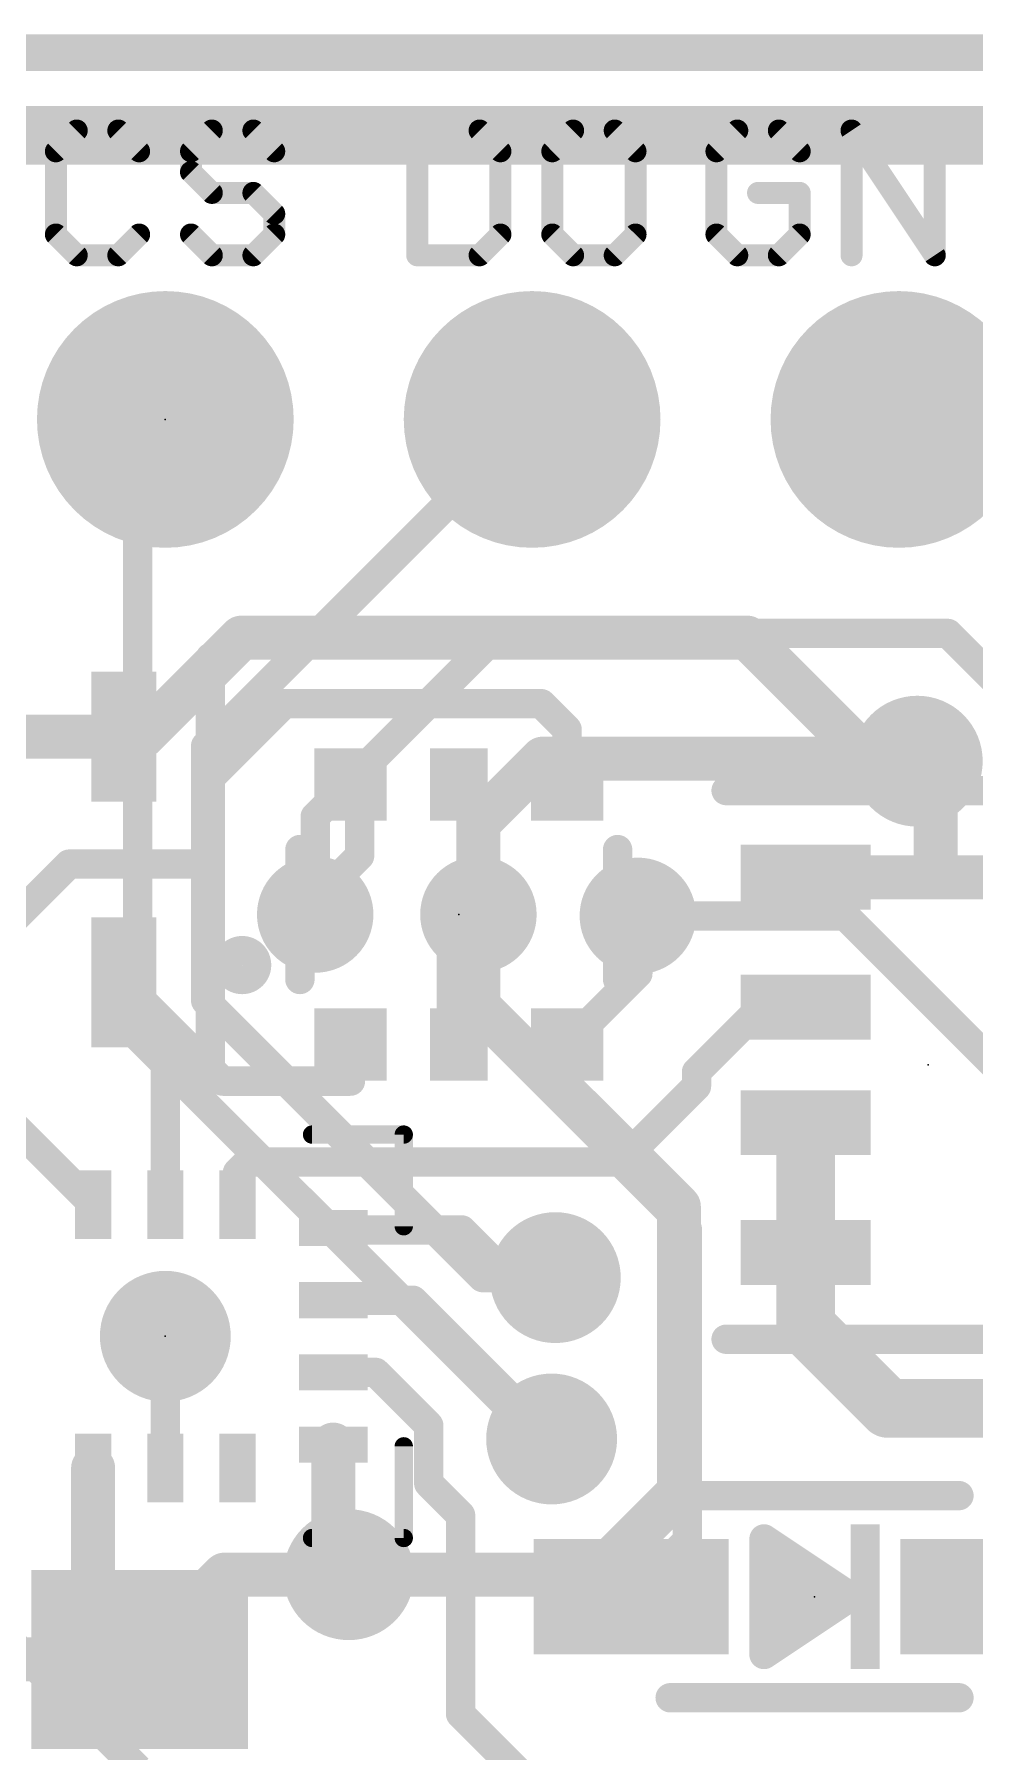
# Model space of a CAD drawing. Extents: x -0.1 to 25.5, y -0.1 to 17.9.
# Drawn here: x 11.79 to 18.3, y 6.01 to 17.91 of the extents above; entities that cross this region are included whole.
import ezdxf

# ---------------------------------------------------------------- set-up
doc = ezdxf.new("R2010")
doc.units = 0
for name, color, linetype in [('1', 12, 'CONTINUOUS'), ('16', 5, 'CONTINUOUS'), ('17', 110, 'CONTINUOUS'), ('18', 110, 'CONTINUOUS'), ('21', 40, 'CONTINUOUS'), ('23', 40, 'CONTINUOUS')]:
    doc.layers.add(name, color=color, linetype=linetype)

# ---------------------------------------------------------------- blocks, each defined once
blk = doc.blocks.new('RECT')
blk.add_solid([(-0.5, -0.5), (0.5, -0.5), (-0.5, 0.5), (0.5, 0.5)])
blk = doc.blocks.new('ROUNDP')
at = {"const_width": 0.5}
blk.add_lwpolyline([(0, -0.25, 1), (0, 0.25, 1), (0, -0.25)], format="xyb", dxfattribs=at)
blk = doc.blocks.new('ROUNDV')
at = {"const_width": 0.5}
blk.add_lwpolyline([(0, -0.25, 1), (0, 0.25, 1), (0, -0.25)], format="xyb", dxfattribs=at)

msp = doc.modelspace()

# ---------------------------------------------------------------- linework, layer by layer
at = {"layer": '1'}
for points, const_width in [([(0, 17.78), (25.4, 17.78)], 0.254), ([(13.2262, 13.7287), (12.5395, 13.042)], 0.3048), ([(16.7296, 13.7287), (13.2262, 13.7287)], 0.3048), ([(17.5852, 12.8731), (16.7296, 13.7287)], 0.3048), ([(13.5255, 13.2715), (13.0058, 12.7518)], 0.2032), ([(15.3035, 13.2715), (13.5255, 13.2715)], 0.2032), ([(15.482, 13.093), (15.3035, 13.2715)], 0.2032), ([(12.4125, 13.042), (11.5125, 13.042)], 0.3048), ([(12.4125, 13.042), (12.5395, 13.042)], 0.3048), ([(15.482, 13.093), (15.482, 12.711)], 0.2032), ([(17.907, 12.8731), (17.5852, 12.8731)], 0.3048), ([(17.907, 12.8731), (18.034, 12.7461)], 0.3048), ([(13.0058, 12.1602), (13.0058, 12.7518)], 0.2032), ([(14.732, 12.711), (14.8681, 12.5749)], 0.3048), ([(18.034, 12.7461), (18.034, 12.0696)], 0.3048), ([(13.982, 12.711), (14.0455, 12.6475)], 0.2032), ([(14.0455, 12.6475), (14.0455, 12.2176)], 0.2032), ([(14.8681, 12.5749), (14.8681, 11.811)], 0.3048), ([(11.5125, 11.6395), (12.0332, 12.1602)], 0.2032), ([(12.0332, 12.1602), (13.0058, 12.1602)], 0.2032), ([(14.0455, 12.2176), (13.7378, 11.9099)], 0.2032), ([(17.1332, 12.0696), (18.034, 12.0696)], 0.3048), ([(18.034, 12.0696), (18.8286, 12.0696)], 0.3048), ([(13.7378, 11.811), (13.7378, 11.9099)], 0.2032), ([(14.8681, 11.811), (14.732, 11.6749)], 0.3048), ([(15.972, 11.401), (15.972, 11.8019)], 0.2032), ([(14.732, 11.6749), (14.732, 10.911)], 0.3048), ([(12.4125, 11.342), (13.0975, 10.657)], 0.2032), ([(12.7, 11.0545), (12.4125, 11.342)], 0.2032), ([(15.482, 10.911), (15.972, 11.401)], 0.2032), ([(16.3784, 10.7209), (16.8271, 11.1696)], 0.2032), ([(16.8271, 11.1696), (17.1332, 11.1696)], 0.2032), ([(12.7, 9.8025), (12.7, 11.0545)], 0.2032), ([(13.982, 10.911), (13.982, 10.657)], 0.2032), ([(13.982, 10.657), (13.0975, 10.657)], 0.2032), ([(13.982, 10.657), (13.982, 10.657)], 0.2032), ([(15.8582, 10.1022), (16.3784, 10.6224)], 0.2032), ([(16.3784, 10.6224), (16.3784, 10.7209)], 0.2032), ([(12.2, 9.8025), (11.5125, 10.49)], 0.2032), ([(17.1332, 10.3696), (17.1332, 9.4696)], 0.4064), ([(13.2, 10.025), (13.2715, 10.0965)], 0.2032), ([(13.2, 9.8025), (13.2, 10.025)], 0.2032), ([(13.2715, 10.0965), (15.8506, 10.0965)], 0.2032), ([(15.8506, 10.0965), (15.8563, 10.1022)], 0.2032), ([(16.3149, 9.6322), (15.8506, 10.0965)], 0.2032), ([(15.8563, 10.1022), (15.8582, 10.1022)], 0.2032), ([(13.8625, 9.64), (13.8759, 9.6266)], 0.2032), ([(14.7528, 9.6266), (13.8759, 9.6266)], 0.2032), ([(15.083, 9.2964), (14.7528, 9.6266)], 0.2032), ([(16.3149, 9.6322), (16.3149, 7.4757)], 0.2032), ([(17.1332, 9.4696), (17.1332, 8.9616)], 0.4064), ([(15.4005, 9.2964), (15.083, 9.2964)], 0.2032), ([(13.8625, 9.14), (14.4139, 9.14)], 0.2032), ([(15.3751, 8.1788), (14.4139, 9.14)], 0.2032), ([(17.7048, 8.39), (17.1332, 8.9616)], 0.4064), ([(12.7, 7.9775), (12.7, 8.89)], 0.2032), ([(13.8625, 8.64), (14.1565, 8.64)], 0.2032), ([(14.1565, 8.64), (14.5242, 8.2723)], 0.2032), ([(20.346, 8.39), (17.7048, 8.39)], 0.4064), ([(14.5242, 8.2723), (14.5242, 7.8715)], 0.2032), ([(13.8625, 8.14), (13.8625, 7.322)], 0.3048), ([(12.2, 7.9775), (12.2, 6.9745)], 0.3048), ([(14.5242, 7.8715), (14.7447, 7.651)], 0.2032), ([(14.7447, 7.651), (14.7447, 6.2738)], 0.2032), ([(16.3149, 7.4757), (15.9258, 7.0866)], 0.2032), ([(12.5222, 6.6523), (13.1089, 7.239)], 0.3048), ([(13.1089, 7.239), (13.7795, 7.239)], 0.3048), ([(13.8625, 7.322), (13.7795, 7.239)], 0.3048), ([(13.7795, 7.239), (13.97, 7.239)], 0.3048), ([(12.5222, 6.6523), (12.2, 6.9745)], 0.3048), ([(11.0347, 6.6523), (12.5222, 6.6523)], 0.3048), ([(14.7447, 6.2738), (16.4465, 4.572)], 0.2032)]:
    msp.add_lwpolyline(points, dxfattribs=dict(at, const_width=const_width))
for points, const_width in [([(13.2262, 13.8049, 1), (13.2262, 13.6525)], 0.1524), ([(13.2801, 13.6748, 1), (13.1723, 13.7826)], 0.1524), ([(16.7835, 13.7826, 1), (16.6757, 13.6748)], 0.1524), ([(16.7296, 13.6525, 1), (16.7296, 13.8049)], 0.1524), ([(13.5255, 13.3223, 1), (13.5255, 13.2207)], 0.1016), ([(13.5614, 13.2356, 1), (13.4896, 13.3074)], 0.1016), ([(15.3394, 13.3074, 1), (15.2676, 13.2356)], 0.1016), ([(15.3035, 13.2207, 1), (15.3035, 13.3223)], 0.1016), ([(12.4125, 13.1182, 1), (12.4125, 12.9658)], 0.1524), ([(12.4125, 12.9658, 1), (12.4125, 13.1182)], 0.1524), ([(12.4856, 13.0959, 1), (12.5934, 12.9881)], 0.1524), ([(12.5395, 12.9658, 1), (12.5395, 13.1182)], 0.1524), ([(15.5328, 13.093, 1), (15.4312, 13.093)], 0.1016), ([(15.4461, 13.0571, 1), (15.5179, 13.1289)], 0.1016), ([(17.5852, 12.9493, 1), (17.5852, 12.7969)], 0.1524), ([(17.5313, 12.8192, 1), (17.6391, 12.927)], 0.1524), ([(17.9609, 12.927, 1), (17.8531, 12.8192)], 0.1524), ([(17.907, 12.7969, 1), (17.907, 12.9493)], 0.1524), ([(13.0566, 12.7518, 1), (12.955, 12.7518)], 0.1016), ([(14.7859, 12.7649, 1), (14.6781, 12.6571)], 0.1524), ([(18.1102, 12.7461, 1), (17.9578, 12.7461)], 0.1524), ([(17.9801, 12.6922, 1), (18.0879, 12.8)], 0.1524), ([(12.9699, 12.7877, 1), (13.0417, 12.7159)], 0.1016), ([(14.0179, 12.7469, 1), (13.9461, 12.6751)], 0.1016), ([(14.0963, 12.6475, 1), (13.9947, 12.6475)], 0.1016), ([(14.0096, 12.6116, 1), (14.0814, 12.6834)], 0.1016), ([(14.9443, 12.5749, 1), (14.7919, 12.5749)], 0.1524), ([(15.4312, 12.711, 1), (15.5328, 12.711)], 0.1016), ([(14.8143, 12.521, 1), (14.922, 12.6287)], 0.1524), ([(12.0332, 12.211, 1), (12.0332, 12.1094)], 0.1016), ([(12.0691, 12.1243, 1), (11.9973, 12.1961)], 0.1016), ([(13.0058, 12.1094, 1), (13.0058, 12.211)], 0.1016), ([(13.9947, 12.2176, 1), (14.0963, 12.2176)], 0.1016), ([(14.0814, 12.1817, 1), (14.0096, 12.2535)], 0.1016), ([(12.955, 12.1602, 1), (13.0566, 12.1602)], 0.1016), ([(17.1332, 12.1458, 1), (17.1332, 11.9934)], 0.1524), ([(18.034, 12.1458, 1), (18.034, 11.9934)], 0.1524), ([(17.9578, 12.0696, 1), (18.1102, 12.0696)], 0.1524), ([(18.034, 11.9934, 1), (18.034, 12.1458)], 0.1524), ([(13.7886, 11.9099, 1), (13.687, 11.9099)], 0.1016), ([(13.7019, 11.9458, 1), (13.7738, 11.874)], 0.1016), ([(14.922, 11.7571, 1), (14.8143, 11.8649)], 0.1524), ([(16.0228, 11.8019, 1), (15.9212, 11.8019)], 0.1016), ([(13.687, 11.811, 1), (13.7886, 11.811)], 0.1016), ([(14.8082, 11.6749, 1), (14.6558, 11.6749)], 0.1524), ([(14.6781, 11.7287, 1), (14.7859, 11.621)], 0.1524), ([(14.7919, 11.811, 1), (14.9443, 11.811)], 0.1524), ([(12.4484, 11.3779, 1), (12.3766, 11.3061)], 0.1016), ([(12.4484, 11.3779, 1), (12.3766, 11.3061)], 0.1016), ([(15.9212, 11.401, 1), (16.0228, 11.401)], 0.1016), ([(16.0079, 11.3651, 1), (15.9361, 11.4369)], 0.1016), ([(16.8271, 11.2204, 1), (16.8271, 11.1188)], 0.1016), ([(16.8631, 11.1337, 1), (16.7912, 11.2055)], 0.1016), ([(17.1332, 11.1188, 1), (17.1332, 11.2204)], 0.1016), ([(12.7508, 11.0545, 1), (12.6492, 11.0545)], 0.1016), ([(12.6641, 11.0186, 1), (12.7359, 11.0904)], 0.1016), ([(14.0328, 10.911, 1), (13.9312, 10.911)], 0.1016), ([(14.6558, 10.911, 1), (14.8082, 10.911)], 0.1524), ([(15.4461, 10.9469, 1), (15.5179, 10.8751)], 0.1016), ([(13.0975, 10.7078, 1), (13.0975, 10.6062)], 0.1016), ([(13.0616, 10.6211, 1), (13.1334, 10.6929)], 0.1016), ([(13.9461, 10.6929, 1), (14.0179, 10.6211)], 0.1016), ([(13.9312, 10.657, 1), (14.0328, 10.657)], 0.1016), ([(14.0179, 10.6211, 1), (13.9461, 10.6929)], 0.1016), ([(13.982, 10.6062, 1), (13.982, 10.7078)], 0.1016), ([(16.4292, 10.7209, 1), (16.3276, 10.7209)], 0.1016), ([(16.3425, 10.7568, 1), (16.4143, 10.6849)], 0.1016), ([(16.4143, 10.5864, 1), (16.3425, 10.6583)], 0.1016), ([(16.3276, 10.6224, 1), (16.4292, 10.6224)], 0.1016), ([(17.2348, 10.3696, 1), (17.0316, 10.3696)], 0.2032), ([(13.2508, 10.025, 1), (13.1492, 10.025)], 0.1016), ([(13.1641, 10.0609, 1), (13.2359, 9.9891)], 0.1016), ([(13.2715, 10.1473, 1), (13.2715, 10.0457)], 0.1016), ([(13.3074, 10.0606, 1), (13.2356, 10.1324)], 0.1016), ([(15.8865, 10.1324, 1), (15.8147, 10.0606)], 0.1016), ([(15.8147, 10.1324, 1), (15.8865, 10.0606)], 0.1016), ([(15.8563, 10.153, 1), (15.8563, 10.0514)], 0.1016), ([(15.8223, 10.1381, 1), (15.8942, 10.0663)], 0.1016), ([(15.8922, 10.0663, 1), (15.8204, 10.1381)], 0.1016), ([(15.8506, 10.0457, 1), (15.8506, 10.1473)], 0.1016), ([(15.8582, 10.0514, 1), (15.8582, 10.153)], 0.1016), ([(12.1641, 9.7666, 1), (12.2359, 9.8384)], 0.1016), ([(12.6492, 9.8025, 1), (12.7508, 9.8025)], 0.1016), ([(13.1492, 9.8025, 1), (13.2508, 9.8025)], 0.1016), ([(13.8984, 9.6759, 1), (13.8266, 9.6041)], 0.1016), ([(13.8759, 9.6774, 1), (13.8759, 9.5758)], 0.1016), ([(13.84, 9.5907, 1), (13.9118, 9.6625)], 0.1016), ([(14.7887, 9.6625, 1), (14.7169, 9.5907)], 0.1016), ([(14.7528, 9.5758, 1), (14.7528, 9.6774)], 0.1016), ([(16.3657, 9.6322, 1), (16.2641, 9.6322)], 0.1016), ([(16.279, 9.5963, 1), (16.3508, 9.6681)], 0.1016), ([(17.2348, 9.4696, 1), (17.0316, 9.4696)], 0.2032), ([(17.0316, 9.4696, 1), (17.2348, 9.4696)], 0.2032), ([(15.083, 9.3472, 1), (15.083, 9.2456)], 0.1016), ([(15.4005, 9.2456, 1), (15.4005, 9.3472)], 0.1016), ([(15.0471, 9.2605, 1), (15.1189, 9.3323)], 0.1016), ([(13.8625, 9.1908, 1), (13.8625, 9.0892)], 0.1016), ([(14.4498, 9.1759, 1), (14.378, 9.1041)], 0.1016), ([(14.4139, 9.0892, 1), (14.4139, 9.1908)], 0.1016), ([(17.205, 9.0334, 1), (17.0614, 8.8898)], 0.2032), ([(17.0316, 8.9616, 1), (17.2348, 8.9616)], 0.2032), ([(12.7508, 8.89, 1), (12.6492, 8.89)], 0.1016), ([(13.8625, 8.6908, 1), (13.8625, 8.5892)], 0.1016), ([(14.1924, 8.6759, 1), (14.1206, 8.6041)], 0.1016), ([(14.1565, 8.5892, 1), (14.1565, 8.6908)], 0.1016), ([(17.7048, 8.4916, 1), (17.7048, 8.2884)], 0.2032), ([(17.633, 8.3182, 1), (17.7766, 8.4618)], 0.2032), ([(14.575, 8.2723, 1), (14.4734, 8.2723)], 0.1016), ([(14.4883, 8.2364, 1), (14.5601, 8.3082)], 0.1016), ([(13.9387, 8.14, 1), (13.7863, 8.14)], 0.1524), ([(15.3392, 8.1429, 1), (15.411, 8.2147)], 0.1016), ([(12.2762, 7.9775, 1), (12.1238, 7.9775)], 0.1524), ([(12.6492, 7.9775, 1), (12.7508, 7.9775)], 0.1016), ([(14.5601, 7.9074, 1), (14.4883, 7.8356)], 0.1016), ([(14.4734, 7.8715, 1), (14.575, 7.8715)], 0.1016), ([(14.7955, 7.651, 1), (14.6939, 7.651)], 0.1016), ([(14.7088, 7.6151, 1), (14.7806, 7.6869)], 0.1016), ([(16.2641, 7.4757, 1), (16.3657, 7.4757)], 0.1016), ([(16.3508, 7.4398, 1), (16.279, 7.5116)], 0.1016), ([(13.1089, 7.3152, 1), (13.1089, 7.1628)], 0.1524), ([(13.1628, 7.1851, 1), (13.055, 7.2929)], 0.1524), ([(13.7795, 7.3152, 1), (13.7795, 7.1628)], 0.1524), ([(13.7795, 7.1628, 1), (13.7795, 7.3152)], 0.1524), ([(13.7863, 7.322, 1), (13.9387, 7.322)], 0.1524), ([(13.9164, 7.2681, 1), (13.8086, 7.3759)], 0.1524), ([(13.97, 7.1628, 1), (13.97, 7.3152)], 0.1524), ([(13.7256, 7.2929, 1), (13.8334, 7.1851)], 0.1524), ([(15.8899, 7.1225, 1), (15.9617, 7.0507)], 0.1016), ([(12.2539, 7.0284, 1), (12.1461, 6.9206)], 0.1524), ([(12.1238, 6.9745, 1), (12.2762, 6.9745)], 0.1524), ([(12.4683, 6.7062, 1), (12.5761, 6.5984)], 0.1524), ([(12.4683, 6.5984, 1), (12.5761, 6.7062)], 0.1524), ([(12.5222, 6.5761, 1), (12.5222, 6.7285)], 0.1524), ([(14.7806, 6.3097, 1), (14.7088, 6.2379)], 0.1016), ([(14.6939, 6.2738, 1), (14.7955, 6.2738)], 0.1016)]:
    msp.add_lwpolyline(points, format="xyb", dxfattribs=dict(at, const_width=const_width))
at = {"layer": '16'}
for points, const_width in [([(0, 17.78), (25.4, 17.78)], 0.254), ([(6.2865, 17.2085), (19.05, 17.2085)], 0.4064), ([(12.5095, 15.0495), (12.7, 15.24)], 0.2032), ([(12.9794, 12.9794), (15.24, 15.24)], 0.2032), ([(12.5095, 10.9657), (12.5095, 15.0495)], 0.2032), ([(15.0065, 13.7577), (13.7378, 12.489)], 0.2032), ([(18.1193, 13.7577), (15.0065, 13.7577)], 0.2032), ([(21.59, 10.287), (18.1193, 13.7577)], 0.2032), ([(12.9794, 11.2141), (12.9794, 12.9794)], 0.2032), ([(14.8681, 12.446), (15.3126, 12.8905)], 0.3048), ([(15.3126, 12.8905), (17.8896, 12.8905)], 0.3048), ([(17.8896, 12.8905), (17.907, 12.8731)], 0.3048), ([(13.7378, 12.489), (13.7378, 11.811)], 0.2032), ([(14.8681, 11.811), (14.8681, 12.446)], 0.3048), ([(14.8681, 11.176), (14.8681, 11.811)], 0.3048), ([(15.972, 11.8019), (17.4081, 11.8019)], 0.2032), ([(17.4081, 11.8019), (20.1168, 9.0932)], 0.2032), ([(14.8971, 9.2964), (12.9794, 11.2141)], 0.2032), ([(16.256, 9.7881), (14.8681, 11.176)], 0.3048), ([(15.2964, 8.1788), (12.5095, 10.9657)], 0.2032), ([(16.256, 9.7881), (16.256, 7.8105)], 0.3048), ([(15.4005, 9.2964), (14.8971, 9.2964)], 0.2032), ([(15.3751, 8.1788), (15.2964, 8.1788)], 0.2032), ([(16.256, 7.8105), (15.6845, 7.239)], 0.3048), ([(10.7188, 7.6854), (12.5114, 5.8928)], 0.2032), ([(15.6845, 7.239), (13.97, 7.239)], 0.3048)]:
    msp.add_lwpolyline(points, dxfattribs=dict(at, const_width=const_width))
for points, const_width in [([(12.7359, 15.2041, 1), (12.6641, 15.2759)], 0.1016), ([(15.2759, 15.2041, 1), (15.2041, 15.2759)], 0.1016), ([(12.5603, 15.0495, 1), (12.4587, 15.0495)], 0.1016), ([(12.4736, 15.0854, 1), (12.5454, 15.0136)], 0.1016), ([(15.0065, 13.8085, 1), (15.0065, 13.7069)], 0.1016), ([(15.0424, 13.7217, 1), (14.9705, 13.7936)], 0.1016), ([(18.1553, 13.7936, 1), (18.0834, 13.7217)], 0.1016), ([(18.1193, 13.7069, 1), (18.1193, 13.8085)], 0.1016), ([(13.0302, 12.9794, 1), (12.9286, 12.9794)], 0.1016), ([(12.9435, 13.0153, 1), (13.0153, 12.9435)], 0.1016), ([(15.3126, 12.9667, 1), (15.3126, 12.8143)], 0.1524), ([(15.3665, 12.8366, 1), (15.2588, 12.9444)], 0.1524), ([(17.9435, 12.9444, 1), (17.8357, 12.8366)], 0.1524), ([(17.8531, 12.8192, 1), (17.9609, 12.927)], 0.1524), ([(17.8896, 12.8143, 1), (17.8896, 12.9667)], 0.1524), ([(13.7886, 12.489, 1), (13.687, 12.489)], 0.1016), ([(13.7019, 12.525, 1), (13.7738, 12.4531)], 0.1016), ([(14.9443, 12.446, 1), (14.7919, 12.446)], 0.1524), ([(14.8143, 12.4999, 1), (14.922, 12.3921)], 0.1524), ([(14.9443, 11.811, 1), (14.7919, 11.811)], 0.1524), ([(15.972, 11.8527, 1), (15.972, 11.7511)], 0.1016), ([(17.4441, 11.8378, 1), (17.3722, 11.7659)], 0.1016), ([(17.4081, 11.7511, 1), (17.4081, 11.8527)], 0.1016), ([(13.687, 11.811, 1), (13.7886, 11.811)], 0.1016), ([(14.7919, 11.811, 1), (14.9443, 11.811)], 0.1524), ([(13.0153, 11.25, 1), (12.9435, 11.1782)], 0.1016), ([(14.922, 11.2299, 1), (14.8143, 11.1221)], 0.1524), ([(12.9286, 11.2141, 1), (13.0302, 11.2141)], 0.1016), ([(14.7919, 11.176, 1), (14.9443, 11.176)], 0.1524), ([(12.5454, 11.0016, 1), (12.4736, 10.9298)], 0.1016), ([(12.4587, 10.9657, 1), (12.5603, 10.9657)], 0.1016), ([(16.3322, 9.7881, 1), (16.1798, 9.7881)], 0.1524), ([(16.2021, 9.7343, 1), (16.3099, 9.842)], 0.1524), ([(14.8971, 9.3472, 1), (14.8971, 9.2456)], 0.1016), ([(15.4005, 9.2456, 1), (15.4005, 9.3472)], 0.1016), ([(14.8612, 9.2605, 1), (14.933, 9.3323)], 0.1016), ([(15.2964, 8.2296, 1), (15.2964, 8.128)], 0.1016), ([(15.2605, 8.1429, 1), (15.3323, 8.2147)], 0.1016), ([(15.3751, 8.128, 1), (15.3751, 8.2296)], 0.1016), ([(16.1798, 7.8105, 1), (16.3322, 7.8105)], 0.1524), ([(16.3099, 7.7566, 1), (16.2021, 7.8644)], 0.1524), ([(13.97, 7.3152, 1), (13.97, 7.1628)], 0.1524), ([(15.6845, 7.1628, 1), (15.6845, 7.3152)], 0.1524), ([(15.6306, 7.2929, 1), (15.7384, 7.1851)], 0.1524)]:
    msp.add_lwpolyline(points, format="xyb", dxfattribs=dict(at, const_width=const_width))
at = {"layer": '21'}
for points, const_width in [([(12.0863, 17.241), (11.9423, 17.0969)], 0.1524), ([(12.3745, 17.241), (12.0863, 17.241)], 0.1524), ([(12.5185, 17.0969), (12.3745, 17.241)], 0.1524), ([(13.0219, 17.241), (12.8778, 17.0969)], 0.1524), ([(13.31, 17.241), (13.0219, 17.241)], 0.1524), ([(13.454, 17.0969), (13.31, 17.241)], 0.1524), ([(14.4442, 17.241), (14.4442, 16.3767)], 0.1524), ([(14.8764, 17.241), (14.4442, 17.241)], 0.1524), ([(15.0204, 17.0969), (14.8764, 17.241)], 0.1524), ([(15.5238, 17.241), (15.3797, 17.0969)], 0.1524), ([(15.8119, 17.241), (15.5238, 17.241)], 0.1524), ([(15.9559, 17.0969), (15.8119, 17.241)], 0.1524), ([(16.6605, 17.241), (16.5164, 17.0969)], 0.1524), ([(16.9486, 17.241), (16.6605, 17.241)], 0.1524), ([(17.0926, 17.0969), (16.9486, 17.241)], 0.1524), ([(17.4519, 16.3767), (17.4519, 17.241)], 0.1524), ([(17.4519, 17.241), (18.0282, 16.3767)], 0.1524), ([(18.0282, 16.3767), (18.0282, 17.241)], 0.1524), ([(11.9423, 17.0969), (11.9423, 16.5207)], 0.1524), ([(12.8778, 17.0969), (12.8778, 16.9529)], 0.1524), ([(15.0204, 16.5207), (15.0204, 17.0969)], 0.1524), ([(15.3797, 17.0969), (15.3797, 16.5207)], 0.1524), ([(15.9559, 16.5207), (15.9559, 17.0969)], 0.1524), ([(16.5164, 17.0969), (16.5164, 16.5207)], 0.1524), ([(12.8778, 16.9529), (13.0219, 16.8088)], 0.1524), ([(13.0219, 16.8088), (13.31, 16.8088)], 0.1524), ([(13.31, 16.8088), (13.454, 16.6648)], 0.1524), ([(17.0926, 16.8088), (16.8045, 16.8088)], 0.1524), ([(17.0926, 16.5207), (17.0926, 16.8088)], 0.1524), ([(13.454, 16.6648), (13.454, 16.5207)], 0.1524), ([(11.9423, 16.5207), (12.0863, 16.3767)], 0.1524), ([(12.3745, 16.3767), (12.5185, 16.5207)], 0.1524), ([(13.0219, 16.3767), (12.8778, 16.5207)], 0.1524), ([(13.454, 16.5207), (13.31, 16.3767)], 0.1524), ([(14.8764, 16.3767), (15.0204, 16.5207)], 0.1524), ([(15.3797, 16.5207), (15.5238, 16.3767)], 0.1524), ([(15.8119, 16.3767), (15.9559, 16.5207)], 0.1524), ([(16.5164, 16.5207), (16.6605, 16.3767)], 0.1524), ([(16.9486, 16.3767), (17.0926, 16.5207)], 0.1524), ([(12.0863, 16.3767), (12.3745, 16.3767)], 0.1524), ([(13.31, 16.3767), (13.0219, 16.3767)], 0.1524), ([(14.4442, 16.3767), (14.8764, 16.3767)], 0.1524), ([(15.5238, 16.3767), (15.8119, 16.3767)], 0.1524), ([(16.6605, 16.3767), (16.9486, 16.3767)], 0.1524), ([(13.0125, 13.592), (13.0125, 10.792)], 0.2032), ([(16.5832, 12.6696), (19.3832, 12.6696)], 0.2032), ([(13.632, 12.261), (13.632, 11.361)], 0.2032), ([(15.832, 12.261), (15.832, 11.361)], 0.2032), ([(13.716, 10.287), (14.351, 10.287)], 0.127), ([(14.351, 10.287), (14.351, 9.652)], 0.127), ([(19.3832, 8.8696), (16.5832, 8.8696)], 0.2032), ([(14.351, 7.493), (14.351, 8.128)], 0.127), ([(16.1958, 7.7866), (18.1958, 7.7866)], 0.2032), ([(13.716, 7.493), (14.351, 7.493)], 0.127), ([(16.8458, 6.6866), (16.8458, 7.4866)], 0.2032), ([(16.8458, 7.4866), (17.4458, 7.0866)], 0.2032), ([(16.9958, 6.8866), (16.9958, 7.2866)], 0.2032), ([(16.9958, 7.2866), (17.2958, 7.0866)], 0.2032), ([(17.4458, 7.0866), (16.8458, 6.6866)], 0.2032), ([(16.9958, 7.112), (17.2577, 7.112)], 0.2032), ([(17.2958, 7.0866), (16.9958, 6.8866)], 0.2032), ([(16.9958, 6.9088), (17.0291, 6.9088)], 0.2032), ([(18.1958, 6.3866), (16.1958, 6.3866)], 0.2032)]:
    msp.add_lwpolyline(points, dxfattribs=dict(at, const_width=const_width))
for points, const_width in [([(12.0863, 17.2791, 1), (12.0863, 17.2029)], 0.0762), ([(12.1133, 17.214, 1), (12.0594, 17.2679)], 0.0762), ([(12.4014, 17.2679, 1), (12.3475, 17.214)], 0.0762), ([(12.3745, 17.2029, 1), (12.3745, 17.2791)], 0.0762), ([(13.0219, 17.2791, 1), (13.0219, 17.2029)], 0.0762), ([(13.0488, 17.214, 1), (12.9949, 17.2679)], 0.0762), ([(13.3369, 17.2679, 1), (13.283, 17.214)], 0.0762), ([(13.31, 17.2029, 1), (13.31, 17.2791)], 0.0762), ([(14.4823, 17.241, 1), (14.4061, 17.241)], 0.0762), ([(14.4442, 17.2791, 1), (14.4442, 17.2029)], 0.0762), ([(14.9033, 17.2679, 1), (14.8494, 17.214)], 0.0762), ([(14.8764, 17.2029, 1), (14.8764, 17.2791)], 0.0762), ([(15.5238, 17.2791, 1), (15.5238, 17.2029)], 0.0762), ([(15.5507, 17.214, 1), (15.4968, 17.2679)], 0.0762), ([(15.8388, 17.2679, 1), (15.7849, 17.214)], 0.0762), ([(15.8119, 17.2029, 1), (15.8119, 17.2791)], 0.0762), ([(16.6605, 17.2791, 1), (16.6605, 17.2029)], 0.0762), ([(16.6874, 17.214, 1), (16.6335, 17.2679)], 0.0762), ([(16.9755, 17.2679, 1), (16.9216, 17.214)], 0.0762), ([(16.9486, 17.2029, 1), (16.9486, 17.2791)], 0.0762), ([(17.49, 17.241, 1), (17.4138, 17.241)], 0.0762), ([(17.4836, 17.2621, 1), (17.4202, 17.2199)], 0.0762), ([(18.0663, 17.241, 1), (17.9901, 17.241)], 0.0762), ([(11.9153, 17.1239, 1), (11.9692, 17.07)], 0.0762), ([(11.9804, 17.0969, 1), (11.9042, 17.0969)], 0.0762), ([(12.4916, 17.07, 1), (12.5454, 17.1239)], 0.0762), ([(12.9159, 17.0969, 1), (12.8397, 17.0969)], 0.0762), ([(12.8509, 17.1239, 1), (12.9047, 17.07)], 0.0762), ([(13.4271, 17.07, 1), (13.481, 17.1239)], 0.0762), ([(15.0585, 17.0969, 1), (14.9823, 17.0969)], 0.0762), ([(14.9935, 17.07, 1), (15.0473, 17.1239)], 0.0762), ([(15.4178, 17.0969, 1), (15.3416, 17.0969)], 0.0762), ([(15.3528, 17.1239, 1), (15.4066, 17.07)], 0.0762), ([(15.994, 17.0969, 1), (15.9178, 17.0969)], 0.0762), ([(15.929, 17.07, 1), (15.9829, 17.1239)], 0.0762), ([(16.5545, 17.0969, 1), (16.4783, 17.0969)], 0.0762), ([(16.4895, 17.1239, 1), (16.5434, 17.07)], 0.0762), ([(17.0657, 17.07, 1), (17.1196, 17.1239)], 0.0762), ([(12.9047, 16.9798, 1), (12.8509, 16.9259)], 0.0762), ([(12.8397, 16.9529, 1), (12.9159, 16.9529)], 0.0762), ([(13.0219, 16.8469, 1), (13.0219, 16.7707)], 0.0762), ([(12.9949, 16.7819, 1), (13.0488, 16.8358)], 0.0762), ([(13.3369, 16.8358, 1), (13.283, 16.7819)], 0.0762), ([(13.31, 16.7707, 1), (13.31, 16.8469)], 0.0762), ([(16.8045, 16.8469, 1), (16.8045, 16.7707)], 0.0762), ([(17.1307, 16.8088, 1), (17.0545, 16.8088)], 0.0762), ([(17.0926, 16.7707, 1), (17.0926, 16.8469)], 0.0762), ([(13.4921, 16.6648, 1), (13.4159, 16.6648)], 0.0762), ([(13.4271, 16.6378, 1), (13.481, 16.6917)], 0.0762), ([(11.9692, 16.5476, 1), (11.9153, 16.4938)], 0.0762), ([(11.9042, 16.5207, 1), (11.9804, 16.5207)], 0.0762), ([(12.5454, 16.4938, 1), (12.4916, 16.5476)], 0.0762), ([(12.9047, 16.5476, 1), (12.8509, 16.4938)], 0.0762), ([(13.4159, 16.5207, 1), (13.4921, 16.5207)], 0.0762), ([(13.481, 16.4938, 1), (13.4271, 16.5476)], 0.0762), ([(14.9823, 16.5207, 1), (15.0585, 16.5207)], 0.0762), ([(15.0473, 16.4938, 1), (14.9935, 16.5476)], 0.0762), ([(15.3416, 16.5207, 1), (15.4178, 16.5207)], 0.0762), ([(15.4066, 16.5476, 1), (15.3528, 16.4938)], 0.0762), ([(15.9178, 16.5207, 1), (15.994, 16.5207)], 0.0762), ([(15.9829, 16.4938, 1), (15.929, 16.5476)], 0.0762), ([(16.4783, 16.5207, 1), (16.5545, 16.5207)], 0.0762), ([(16.5434, 16.5476, 1), (16.4895, 16.4938)], 0.0762), ([(17.0545, 16.5207, 1), (17.1307, 16.5207)], 0.0762), ([(17.1196, 16.4938, 1), (17.0657, 16.5476)], 0.0762), ([(12.0863, 16.4148, 1), (12.0863, 16.3386)], 0.0762), ([(12.0594, 16.3497, 1), (12.1133, 16.4036)], 0.0762), ([(12.3475, 16.4036, 1), (12.4014, 16.3497)], 0.0762), ([(12.3745, 16.3386, 1), (12.3745, 16.4148)], 0.0762), ([(13.0219, 16.4148, 1), (13.0219, 16.3386)], 0.0762), ([(12.9949, 16.3497, 1), (13.0488, 16.4036)], 0.0762), ([(13.283, 16.4036, 1), (13.3369, 16.3497)], 0.0762), ([(13.31, 16.3386, 1), (13.31, 16.4148)], 0.0762), ([(14.4442, 16.4148, 1), (14.4442, 16.3386)], 0.0762), ([(14.4061, 16.3767, 1), (14.4823, 16.3767)], 0.0762), ([(14.8494, 16.4036, 1), (14.9033, 16.3497)], 0.0762), ([(14.8764, 16.3386, 1), (14.8764, 16.4148)], 0.0762), ([(15.5238, 16.4148, 1), (15.5238, 16.3386)], 0.0762), ([(15.4968, 16.3497, 1), (15.5507, 16.4036)], 0.0762), ([(15.7849, 16.4036, 1), (15.8388, 16.3497)], 0.0762), ([(15.8119, 16.3386, 1), (15.8119, 16.4148)], 0.0762), ([(16.6605, 16.4148, 1), (16.6605, 16.3386)], 0.0762), ([(16.6335, 16.3497, 1), (16.6874, 16.4036)], 0.0762), ([(16.9216, 16.4036, 1), (16.9755, 16.3497)], 0.0762), ([(16.9486, 16.3386, 1), (16.9486, 16.4148)], 0.0762), ([(17.4138, 16.3767, 1), (17.49, 16.3767)], 0.0762), ([(17.9901, 16.3767, 1), (18.0663, 16.3767)], 0.0762), ([(17.9965, 16.3555, 1), (18.0599, 16.3978)], 0.0762), ([(13.0633, 13.592, 1), (12.9617, 13.592)], 0.1016), ([(16.5832, 12.7204, 1), (16.5832, 12.6188)], 0.1016), ([(13.6828, 12.261, 1), (13.5812, 12.261)], 0.1016), ([(15.8828, 12.261, 1), (15.7812, 12.261)], 0.1016), ([(13.232, 11.361, 1), (13.232, 11.561, 1), (13.232, 11.361)], 0.2032), ([(13.5812, 11.361, 1), (13.6828, 11.361)], 0.1016), ([(15.7812, 11.361, 1), (15.8828, 11.361)], 0.1016), ([(12.9617, 10.792, 1), (13.0633, 10.792)], 0.1016), ([(13.716, 10.3188, 1), (13.716, 10.2553)], 0.0635), ([(14.3828, 10.287, 1), (14.3193, 10.287)], 0.0635), ([(14.351, 10.2553, 1), (14.351, 10.3188)], 0.0635), ([(14.3193, 9.652, 1), (14.3828, 9.652)], 0.0635), ([(16.5832, 8.9204, 1), (16.5832, 8.8188)], 0.1016), ([(14.3828, 8.128, 1), (14.3193, 8.128)], 0.0635), ([(16.1958, 7.8374, 1), (16.1958, 7.7358)], 0.1016), ([(18.1958, 7.7358, 1), (18.1958, 7.8374)], 0.1016), ([(13.716, 7.5248, 1), (13.716, 7.4613)], 0.0635), ([(14.3193, 7.493, 1), (14.3828, 7.493)], 0.0635), ([(14.351, 7.4613, 1), (14.351, 7.5248)], 0.0635), ([(16.8966, 7.4866, 1), (16.795, 7.4866)], 0.1016), ([(16.874, 7.5289, 1), (16.8176, 7.4443)], 0.1016), ([(17.0466, 7.2866, 1), (16.945, 7.2866)], 0.1016), ([(17.024, 7.3289, 1), (16.9676, 7.2443)], 0.1016), ([(16.9958, 7.1628, 1), (16.9958, 7.0612)], 0.1016), ([(17.2577, 7.0612, 1), (17.2577, 7.1628)], 0.1016), ([(17.324, 7.0443, 1), (17.2676, 7.1289)], 0.1016), ([(17.2676, 7.0443, 1), (17.324, 7.1289)], 0.1016), ([(17.474, 7.0443, 1), (17.4176, 7.1289)], 0.1016), ([(17.4176, 7.0443, 1), (17.474, 7.1289)], 0.1016), ([(16.9958, 6.9596, 1), (16.9958, 6.858)], 0.1016), ([(16.9676, 6.9289, 1), (17.024, 6.8443)], 0.1016), ([(16.945, 6.8866, 1), (17.0466, 6.8866)], 0.1016), ([(17.0291, 6.858, 1), (17.0291, 6.9596)], 0.1016), ([(16.8176, 6.7289, 1), (16.874, 6.6443)], 0.1016), ([(16.795, 6.6866, 1), (16.8966, 6.6866)], 0.1016), ([(16.1958, 6.4374, 1), (16.1958, 6.3358)], 0.1016), ([(18.1958, 6.3358, 1), (18.1958, 6.4374)], 0.1016)]:
    msp.add_lwpolyline(points, format="xyb", dxfattribs=dict(at, const_width=const_width))
at = {"layer": '23'}
for p in [(12.7, 15.24), (14.732, 11.811), (17.9832, 10.7696), (12.7, 8.89), (17.1958, 7.0866)]:
    msp.add_point(p, dxfattribs=at)

# ---------------------------------------------------------------- block references
at = {"layer": '1'}
for p, xscale, yscale, rotation in [((12.4125, 13.042), 0.45, 0.9, 180), ((17.1332, 12.0696), 0.45, 0.9, 90), ((12.4125, 11.342), 0.45, 0.9, 180), ((17.1332, 11.1696), 0.45, 0.9, 90), ((17.1332, 10.3696), 0.45, 0.9, 90), ((12.2, 9.8025), 0.475, 0.25, 270), ((12.7, 9.8025), 0.475, 0.25, 270), ((13.2, 9.8025), 0.475, 0.25, 270), ((13.8625, 9.64), 0.475, 0.25, 180), ((17.1332, 9.4696), 0.45, 0.9, 90), ((13.8625, 9.14), 0.475, 0.25, 180), ((13.8625, 8.64), 0.475, 0.25, 180), ((12.2, 7.9775), 0.475, 0.25, 90), ((12.7, 7.9775), 0.475, 0.25, 90), ((13.2, 7.9775), 0.475, 0.25, 90), ((13.8625, 8.14), 0.475, 0.25, 180), ((15.9258, 7.0866), 1.35, 0.8, 180), ((18.4658, 7.0866), 1.35, 0.8, 180), ((12.5222, 6.6523), 1.24, 1.5, 270)]:
    msp.add_blockref('RECT', p, dxfattribs=dict(at, xscale=xscale, yscale=yscale, rotation=rotation))
at = {"layer": '1', "yscale": 0.5}
for p, xscale in [((13.982, 12.711), 0.5), ((14.732, 12.711), 0.4), ((15.482, 12.711), 0.5), ((13.982, 10.911), 0.5), ((14.732, 10.911), 0.4), ((15.482, 10.911), 0.5)]:
    msp.add_blockref('RECT', p, dxfattribs=dict(at, xscale=xscale))
at = {"layer": '17', "xscale": 1.778, "yscale": 1.778, "rotation": 270}
for p in [(12.7, 15.24), (12.7, 15.24), (15.24, 15.24), (15.24, 15.24), (17.78, 15.24), (17.78, 15.24)]:
    msp.add_blockref('ROUNDP', p, dxfattribs=at)
at = {"layer": '18'}
for p, xscale, yscale in [((17.907, 12.8731), 0.9064, 0.9064), ((17.907, 12.8731), 0.9064, 0.9064), ((13.7378, 11.811), 0.8064, 0.8064), ((13.7378, 11.811), 0.8064, 0.8064), ((14.8681, 11.811), 0.8064, 0.8064), ((14.8681, 11.811), 0.8064, 0.8064), ((15.972, 11.8019), 0.8064, 0.8064), ((15.972, 11.8019), 0.8064, 0.8064), ((15.4005, 9.2964), 0.9064, 0.9064), ((15.4005, 9.2964), 0.9064, 0.9064), ((12.7, 8.89), 0.9064, 0.9064), ((12.7, 8.89), 0.9064, 0.9064), ((15.3751, 8.1788), 0.9064, 0.9064), ((15.3751, 8.1788), 0.9064, 0.9064), ((13.97, 7.239), 0.9064, 0.9064), ((13.97, 7.239), 0.9064, 0.9064)]:
    msp.add_blockref('ROUNDV', p, dxfattribs=dict(at, xscale=xscale, yscale=yscale))
at = {"layer": '21', "xscale": 0.2, "rotation": 180}
msp.add_blockref('RECT', (17.5458, 7.0866), dxfattribs=at)

doc.saveas('drawing.dxf')
